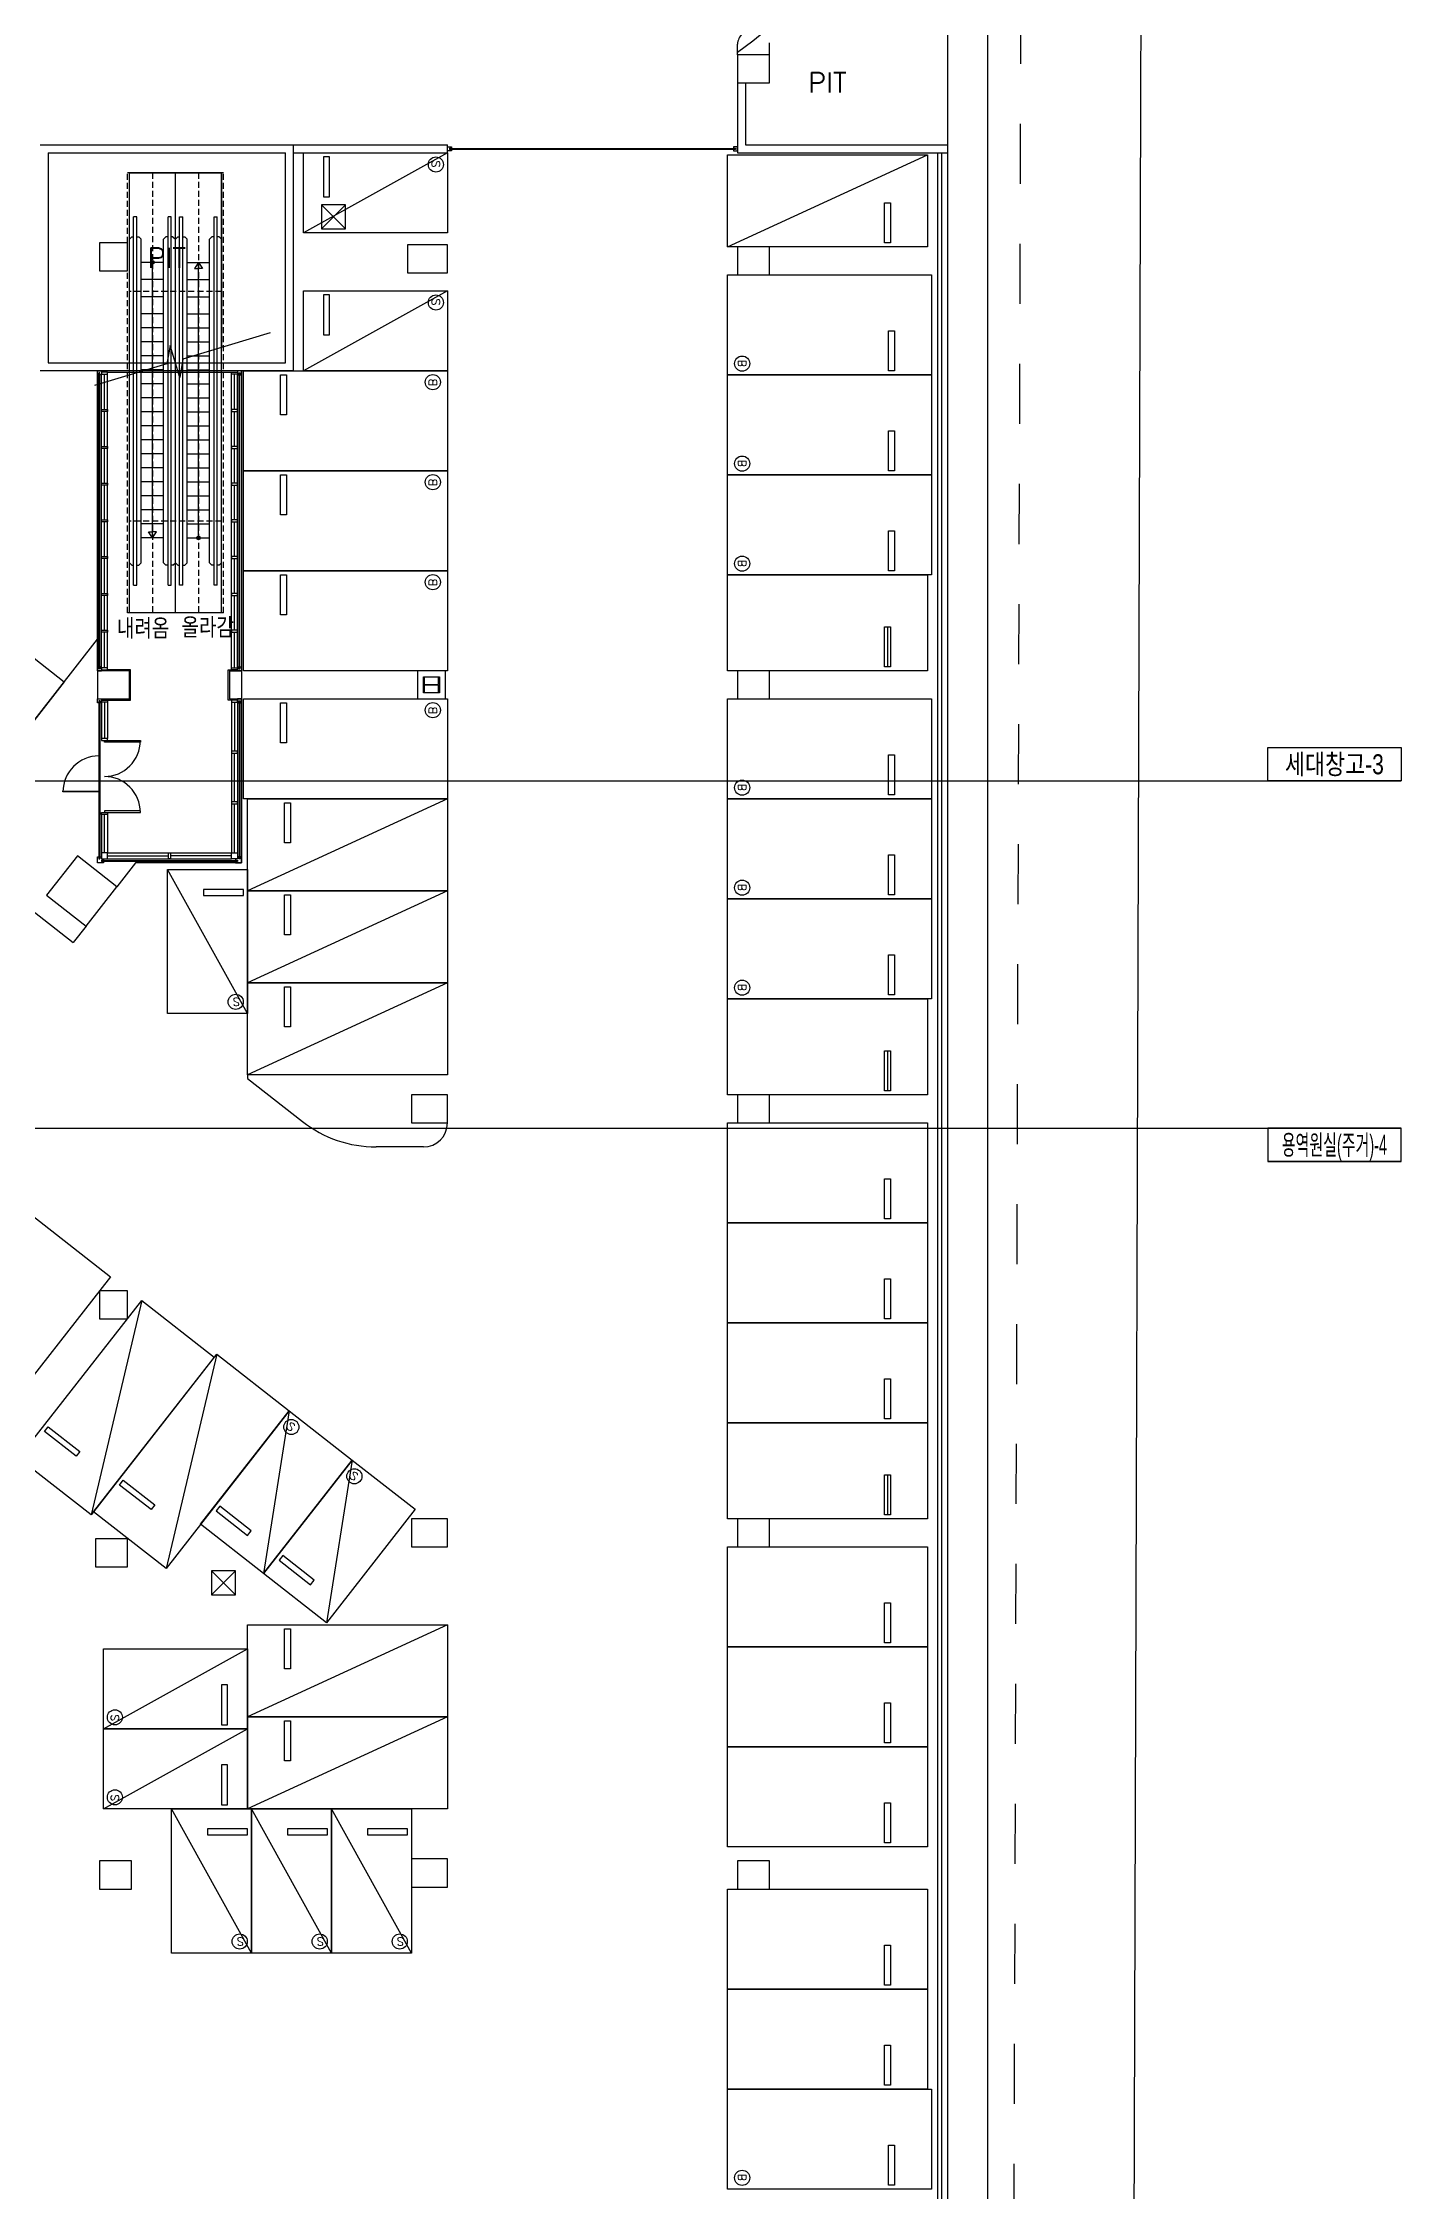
# Model space of a CAD drawing. Header units: millimetres. Extents: x -7614 to 421357, y 87385 to 341757.
# Drawn here: x 387410 to 421357, y 122477 to 176174 of the extents above; entities that cross this region are included whole.
import ezdxf
from ezdxf.enums import TextEntityAlignment as Align

# ---------------------------------------------------------------- set-up
doc = ezdxf.new("R2010")
doc.units = ezdxf.units.MM
doc.header["$LTSCALE"] = 600
doc.header["$MEASUREMENT"] = 0
doc.linetypes.add('HIDDEN', pattern=[2, 1, -1])
doc.linetypes.add('HIDDEN2', pattern=[0.188, 0.125, -0.063])
for name, color, linetype in [('e-plan', 9, 'CONTINUOUS'), ('e-room-box', 7, 'CONTINUOUS'), ('e-text', 6, 'CONTINUOUS')]:
    doc.layers.add(name, color=color, linetype=linetype)
doc.styles.add('kiahn', font='romans.shx', dxfattribs={"bigfont": 'cadhs.shx'})
doc.styles.add('돋움', font='Dotum.ttf')

msp = doc.modelspace()

# ---------------------------------------------------------------- linework, layer by layer
at = {"layer": 'e-plan', "linetype": 'HIDDEN', "ltscale": 2.5}
for p, q in [((411749, 142649), (412048, 238264)), ((411593, 91658), (411749, 142649))]:
    msp.add_line(p, q, dxfattribs=at)
at = {"layer": 'e-plan'}
for p, q in [((414749, 142639), (415048, 238255)), ((410020, 181477), (410020, 94727)), ((411020, 180477), (411020, 93727)), ((404770, 175944), (404770, 176143)), ((405570, 175877), (405570, 176174)), ((404770, 175877), (404770, 175944)), ((405570, 175877), (404770, 175877)), ((404770, 175877), (404770, 175177)), ((405570, 175177), (405570, 175877)), ((404770, 175177), (404770, 173427)), ((404770, 175177), (405570, 175177)), ((404970, 175177), (404970, 173627)), ((387340, 173627), (393670, 173627)), ((393670, 173627), (397520, 173627)), ((393670, 167977), (393670, 173627)), ((397520, 173427), (397520, 173627)), ((397520, 173542), (397520, 173577)), ((397520, 173577), (397620, 173577)), ((397520, 173512), (397520, 173542)), ((397520, 173477), (397520, 173512)), ((397620, 173477), (397520, 173477)), ((397620, 173542), (397570, 173542)), ((397570, 173542), (397570, 173512)), ((397570, 173537), (404720, 173537)), ((397570, 173517), (404720, 173517)), ((397570, 173512), (397620, 173512)), ((397620, 173577), (397620, 173542)), ((397620, 173512), (397620, 173477)), ((404770, 173577), (404670, 173577)), ((404670, 173577), (404670, 173542)), ((404670, 173542), (404720, 173542)), ((404720, 173512), (404670, 173512)), ((404670, 173512), (404670, 173477)), ((404670, 173477), (404770, 173477)), ((404720, 173542), (404720, 173512)), ((404770, 173542), (404770, 173577)), ((404770, 173512), (404770, 173542)), ((404770, 173477), (404770, 173512)), ((404970, 173627), (410020, 173627)), ((387540, 173427), (393470, 173427)), ((387540, 173427), (387540, 168177)), ((389570, 161927), (389570, 172927)), ((391870, 172927), (389570, 172927)), ((390720, 161927), (390720, 172927)), ((391870, 161927), (391870, 172927)), ((393470, 168177), (393470, 173427)), ((393670, 173427), (397520, 173427)), ((397520, 173427), (393920, 171427)), ((393920, 173427), (397520, 173427)), ((393920, 171427), (393920, 173427)), ((394570, 173327), (394420, 173327)), ((394420, 173327), (394420, 172327)), ((394570, 172327), (394570, 173327)), ((397520, 173427), (397520, 171427)), ((404520, 171077), (409520, 173377)), ((404520, 171077), (404520, 173377)), ((404520, 173377), (409520, 173377)), ((404770, 173427), (410020, 173427)), ((409520, 173377), (409520, 171077)), ((409770, 173427), (409770, 102627)), ((409870, 173427), (409870, 102627)), ((394420, 172327), (394570, 172327)), ((408445, 171177), (408445, 172177)), ((408445, 172177), (408595, 172177)), ((408595, 172177), (408595, 171177)), ((389630, 171327), (389570, 171267)), ((389630, 171327), (389673, 171327)), ((389673, 162622), (389673, 171827)), ((389753, 171827), (389673, 171827)), ((389753, 162622), (389753, 171827)), ((389753, 171327), (389808, 171327)), ((389808, 171327), (389868, 171267)), ((390483, 171327), (390423, 171267)), ((390538, 171327), (390483, 171327)), ((390538, 162622), (390538, 171827)), ((390618, 171827), (390538, 171827)), ((390618, 162622), (390618, 171827)), ((390660, 171327), (390618, 171327)), ((390660, 171327), (390720, 171267)), ((390780, 171327), (390720, 171267)), ((390780, 171327), (390823, 171327)), ((390823, 162622), (390823, 171827)), ((390823, 171827), (390903, 171827)), ((390903, 162622), (390903, 171827)), ((390903, 171327), (390958, 171327)), ((390958, 171327), (391018, 171267)), ((391633, 171327), (391573, 171267)), ((391688, 171327), (391633, 171327)), ((391688, 162622), (391688, 171827)), ((391688, 171827), (391768, 171827)), ((391768, 162622), (391768, 171827)), ((391810, 171327), (391768, 171327)), ((391810, 171327), (391870, 171267)), ((397520, 171427), (393920, 171427)), ((389520, 171177), (388820, 171177)), ((388820, 171177), (388820, 170477)), ((389520, 170477), (389520, 171177)), ((389868, 163182), (389868, 171267)), ((390423, 163182), (390423, 171267)), ((391018, 163182), (391018, 171267)), ((391573, 163182), (391573, 171267)), ((397520, 171127), (396520, 171127)), ((396520, 171127), (396520, 170427)), ((397520, 170427), (397520, 171127)), ((409520, 171077), (404520, 171077)), ((405570, 171077), (404770, 171077)), ((404770, 171077), (404770, 170377)), ((405570, 170377), (405570, 171077)), ((408595, 171177), (408445, 171177)), ((388820, 170477), (389520, 170477)), ((390423, 170690), (389868, 170690)), ((390423, 170260), (389868, 170260)), ((390145, 163801), (390145, 170690)), ((391018, 170690), (391573, 170690)), ((391018, 170260), (391573, 170260)), ((391295, 170690), (391196, 170539)), ((391196, 170539), (391295, 170539)), ((391295, 163802), (391295, 170690)), ((391295, 170690), (391395, 170539)), ((391395, 170539), (391295, 170539)), ((396520, 170427), (397520, 170427)), ((404520, 167877), (404520, 170377)), ((404520, 170377), (409620, 170377)), ((404770, 170377), (405570, 170377)), ((409620, 170377), (409620, 167877)), ((390423, 169831), (389868, 169831)), ((391018, 169831), (391573, 169831)), ((397520, 169977), (393920, 167977)), ((393920, 169977), (397520, 169977)), ((393920, 167977), (393920, 169977)), ((394570, 169877), (394420, 169877)), ((394420, 169877), (394420, 168877)), ((394570, 168877), (394570, 169877)), ((397520, 169977), (397520, 167977)), ((390423, 169401), (389868, 169401)), ((391018, 169401), (391573, 169401)), ((390423, 169051), (389868, 169051)), ((390423, 168701), (389868, 168701)), ((390588, 168615), (390507, 168152)), ((390829, 167810), (390588, 168615)), ((393085, 168924), (390910, 168273)), ((391018, 169051), (391573, 169051)), ((391018, 168701), (391573, 168701)), ((394420, 168877), (394570, 168877)), ((408545, 167977), (408545, 168977)), ((408545, 168977), (408695, 168977)), ((408695, 168977), (408695, 167977)), ((387540, 168177), (393470, 168177)), ((390507, 168152), (388697, 167610)), ((390423, 168351), (389868, 168351)), ((390910, 168273), (390829, 167810)), ((391018, 168351), (391573, 168351)), ((393670, 167977), (387340, 167977)), ((388770, 160477), (388770, 167977)), ((388770, 167877), (388770, 167977)), ((388770, 167977), (388870, 167977)), ((388805, 167877), (388770, 167877)), ((388835, 167927), (388805, 167927)), ((388805, 167927), (388805, 167877)), ((388810, 160527), (388810, 167927)), ((388830, 160527), (388830, 167927)), ((388835, 167877), (388835, 167927)), ((388870, 167877), (388835, 167877)), ((388870, 167977), (388870, 167877)), ((389020, 167947), (388870, 167947)), ((388870, 167947), (388870, 167897)), ((388870, 160557), (388870, 167897)), ((388870, 167897), (389020, 167897)), ((388945, 167008), (388945, 167897)), ((389020, 167947), (392120, 167947)), ((389020, 167897), (389020, 167947)), ((389020, 160557), (389020, 167897)), ((390423, 168001), (389868, 168001)), ((390423, 167651), (389868, 167651)), ((391018, 168001), (391573, 168001)), ((391018, 167651), (391573, 167651)), ((392120, 167897), (392120, 167947)), ((392120, 167947), (392270, 167947)), ((392120, 160557), (392120, 167897)), ((392270, 167897), (392120, 167897)), ((392195, 167008), (392195, 167897)), ((392370, 167977), (392270, 167977)), ((392270, 167977), (392270, 167877)), ((392270, 167947), (392270, 167897)), ((392270, 160557), (392270, 167897)), ((392270, 167877), (392305, 167877)), ((392305, 167877), (392305, 167927)), ((392305, 167927), (392335, 167927)), ((392310, 160527), (392310, 167927)), ((392330, 160527), (392330, 167927)), ((392335, 167927), (392335, 167877)), ((392335, 167877), (392370, 167877)), ((392370, 167977), (392370, 160477)), ((392370, 167877), (392370, 167977)), ((392420, 165477), (392420, 167977)), ((392420, 167977), (397520, 167977)), ((393345, 167877), (393495, 167877)), ((393345, 166877), (393345, 167877)), ((393495, 167877), (393495, 166877)), ((397520, 167977), (393920, 167977)), ((397520, 167977), (397520, 165477)), ((404520, 165377), (404520, 167877)), ((404520, 167877), (409620, 167877)), ((409620, 167877), (404520, 167877)), ((408695, 167977), (408545, 167977)), ((409620, 167877), (409620, 165377)), ((388870, 167008), (389020, 167008)), ((388870, 166958), (388870, 167008)), ((389020, 167008), (389020, 166958)), ((390423, 167301), (389868, 167301)), ((391018, 167301), (391573, 167301)), ((392270, 167008), (392120, 167008)), ((392120, 167008), (392120, 166958)), ((392270, 166958), (392270, 167008)), ((389020, 166958), (388870, 166958)), ((388945, 166089), (388945, 166958)), ((390423, 166951), (389868, 166951)), ((390423, 166601), (389868, 166601)), ((391018, 166951), (391573, 166951)), ((391018, 166601), (391573, 166601)), ((392120, 166958), (392270, 166958)), ((392195, 166089), (392195, 166958)), ((393495, 166877), (393345, 166877)), ((408545, 165477), (408545, 166477)), ((408545, 166477), (408695, 166477)), ((408695, 166477), (408695, 165477)), ((388870, 166089), (389020, 166089)), ((388870, 166039), (388870, 166089)), ((389020, 166039), (388870, 166039)), ((388945, 165171), (388945, 166039)), ((389020, 166089), (389020, 166039)), ((390423, 166251), (389868, 166251)), ((391018, 166251), (391573, 166251)), ((392270, 166089), (392120, 166089)), ((392120, 166089), (392120, 166039)), ((392120, 166039), (392270, 166039)), ((392195, 165171), (392195, 166039)), ((392270, 166039), (392270, 166089)), ((390423, 165901), (389868, 165901)), ((390423, 165551), (389868, 165551)), ((391018, 165901), (391573, 165901)), ((391018, 165551), (391573, 165551)), ((397520, 165477), (392420, 165477)), ((392420, 162977), (392420, 165477)), ((392420, 165477), (397520, 165477)), ((397520, 165477), (397520, 162977)), ((408695, 165477), (408545, 165477)), ((388870, 165171), (389020, 165171)), ((388870, 165121), (388870, 165171)), ((389020, 165121), (388870, 165121)), ((388945, 164252), (388945, 165121)), ((389020, 165171), (389020, 165121)), ((390423, 165201), (389868, 165201)), ((390423, 164851), (389868, 164851)), ((391018, 165201), (391573, 165201)), ((391018, 164851), (391573, 164851)), ((392270, 165171), (392120, 165171)), ((392120, 165171), (392120, 165121)), ((392120, 165121), (392270, 165121)), ((392195, 164252), (392195, 165121)), ((392270, 165121), (392270, 165171)), ((393345, 165377), (393495, 165377)), ((393345, 164377), (393345, 165377)), ((393495, 165377), (393495, 164377)), ((409620, 165377), (404520, 165377)), ((404520, 162877), (404520, 165377)), ((404520, 165377), (409620, 165377)), ((409620, 165377), (409620, 162877)), ((390423, 164501), (389868, 164501)), ((391018, 164501), (391573, 164501)), ((393495, 164377), (393345, 164377)), ((388870, 164252), (389020, 164252)), ((388870, 164202), (388870, 164252)), ((389020, 164202), (388870, 164202)), ((388945, 163333), (388945, 164202)), ((389020, 164252), (389020, 164202)), ((390423, 164151), (389868, 164151)), ((390423, 163801), (389868, 163801)), ((390145, 163801), (390046, 163952)), ((390046, 163952), (390145, 163952)), ((390145, 163801), (390245, 163952)), ((390245, 163952), (390145, 163952)), ((391018, 164151), (391573, 164151)), ((391018, 163801), (391573, 163801)), ((392270, 164252), (392120, 164252)), ((392120, 164252), (392120, 164202)), ((392120, 164202), (392270, 164202)), ((392195, 163333), (392195, 164202)), ((392270, 164202), (392270, 164252)), ((408545, 162977), (408545, 163977)), ((408545, 163977), (408695, 163977)), ((408695, 163977), (408695, 162977)), ((388870, 163333), (389020, 163333)), ((388870, 163283), (388870, 163333)), ((389020, 163283), (388870, 163283)), ((388945, 162414), (388945, 163283)), ((389020, 163333), (389020, 163283)), ((392270, 163333), (392120, 163333)), ((392120, 163333), (392120, 163283)), ((392120, 163283), (392270, 163283)), ((392195, 162414), (392195, 163283)), ((392270, 163283), (392270, 163333)), ((389630, 163122), (389570, 163182)), ((389630, 163122), (389673, 163122)), ((389753, 163122), (389808, 163122)), ((389808, 163122), (389868, 163182)), ((390483, 163122), (390423, 163182)), ((390538, 163122), (390483, 163122)), ((390660, 163122), (390618, 163122)), ((390660, 163122), (390720, 163182)), ((390780, 163122), (390720, 163182)), ((390780, 163122), (390823, 163122)), ((390903, 163122), (390958, 163122)), ((390958, 163122), (391018, 163182)), ((391633, 163122), (391573, 163182)), ((391688, 163122), (391633, 163122)), ((391810, 163122), (391768, 163122)), ((391810, 163122), (391870, 163182)), ((397520, 162977), (392420, 162977)), ((392420, 160477), (392420, 162977)), ((392420, 162977), (397520, 162977)), ((393345, 162877), (393495, 162877)), ((393345, 161877), (393345, 162877)), ((393495, 162877), (393495, 161877)), ((397520, 162977), (397520, 160477)), ((409620, 162877), (404520, 162877)), ((404520, 160477), (404520, 162877)), ((404520, 162877), (409520, 162877)), ((408695, 162977), (408545, 162977)), ((409520, 162877), (409520, 160477)), ((385343, 162239), (387943, 160207)), ((388870, 162414), (389020, 162414)), ((388870, 162364), (388870, 162414)), ((389020, 162364), (388870, 162364)), ((388945, 161496), (388945, 162364)), ((389020, 162414), (389020, 162364)), ((389673, 162622), (389753, 162622)), ((390538, 162622), (390618, 162622)), ((390903, 162622), (390823, 162622)), ((391768, 162622), (391688, 162622)), ((392270, 162414), (392120, 162414)), ((392120, 162414), (392120, 162364)), ((392120, 162364), (392270, 162364)), ((392195, 161496), (392195, 162364)), ((392270, 162364), (392270, 162414)), ((391870, 161927), (389570, 161927)), ((393495, 161877), (393345, 161877)), ((384865, 156267), (388770, 161266)), ((388870, 161496), (389020, 161496)), ((388870, 161446), (388870, 161496)), ((389020, 161446), (388870, 161446)), ((388945, 160557), (388945, 161446)), ((389020, 161496), (389020, 161446)), ((392270, 161496), (392120, 161496)), ((392120, 161496), (392120, 161446)), ((392120, 161446), (392270, 161446)), ((392195, 160557), (392195, 161446)), ((392270, 161446), (392270, 161496)), ((408445, 160577), (408445, 161577)), ((408445, 161577), (408595, 161577)), ((408520, 161577), (408520, 160577)), ((408595, 161577), (408595, 160577)), ((388805, 160577), (388770, 160577)), ((388770, 160577), (388770, 160477)), ((388805, 160527), (388805, 160577)), ((388835, 160577), (388835, 160527)), ((388870, 160577), (388835, 160577)), ((388870, 160477), (388870, 160577)), ((389020, 160557), (388870, 160557)), ((388870, 160557), (388870, 160507)), ((389020, 160507), (389020, 160557)), ((392120, 160507), (392120, 160557)), ((392120, 160557), (392270, 160557)), ((392270, 160477), (392270, 160577)), ((392270, 160577), (392305, 160577)), ((392270, 160557), (392270, 160507)), ((392305, 160577), (392305, 160527)), ((392335, 160527), (392335, 160577)), ((392335, 160577), (392370, 160577)), ((392370, 160577), (392370, 160477)), ((408595, 160577), (408445, 160577)), ((387943, 160207), (384865, 156267)), ((389570, 160477), (388770, 160477)), ((388770, 160477), (388770, 159777)), ((388770, 160477), (388870, 160477)), ((388835, 160527), (388805, 160527)), ((388870, 160507), (389020, 160507)), ((389600, 160507), (389020, 160507)), ((389570, 159777), (389570, 160477)), ((389600, 159747), (389600, 160507)), ((392040, 159747), (392040, 160507)), ((392040, 160507), (392120, 160507)), ((392070, 160477), (392370, 160477)), ((392070, 160477), (392070, 159777)), ((392270, 160507), (392120, 160507)), ((392370, 160477), (392270, 160477)), ((392305, 160527), (392335, 160527)), ((392370, 160477), (392370, 159777)), ((397520, 160477), (392420, 160477)), ((396770, 160477), (396770, 159777)), ((397470, 160477), (396770, 160477)), ((396920, 160127), (396920, 160327)), ((396920, 160327), (396941, 160327)), ((396920, 159927), (396920, 160327)), ((396920, 160327), (397320, 160327)), ((396920, 159927), (396920, 160127)), ((396941, 160327), (396941, 160143)), ((396941, 160111), (396941, 159927)), ((396951, 160133), (397289, 160133)), ((397289, 160121), (396951, 160121)), ((397299, 160143), (397299, 160327)), ((397299, 160327), (397320, 160327)), ((397299, 159927), (397299, 160111)), ((397320, 160327), (397320, 159927)), ((397320, 160327), (397320, 159927)), ((397470, 159777), (397470, 160477)), ((409520, 160477), (404520, 160477)), ((405570, 160477), (404770, 160477)), ((404770, 160477), (404770, 159777)), ((405570, 159777), (405570, 160477)), ((388770, 159777), (389570, 159777)), ((388770, 159677), (388770, 159777)), ((388770, 159777), (388870, 159777)), ((388805, 159677), (388770, 159677)), ((388835, 159727), (388805, 159727)), ((388805, 159727), (388805, 159677)), ((388810, 159727), (388810, 155777)), ((388830, 159727), (388830, 155777)), ((388835, 159677), (388835, 159727)), ((388870, 159677), (388835, 159677)), ((388870, 159777), (388870, 159677)), ((388870, 159747), (389020, 159747)), ((388870, 159697), (388870, 159747)), ((388870, 159697), (388870, 158787)), ((389020, 159697), (388870, 159697)), ((388945, 159697), (388945, 158787)), ((389020, 159747), (389600, 159747)), ((389020, 159747), (389020, 159697)), ((389020, 159697), (389020, 158787)), ((392120, 159747), (392040, 159747)), ((392070, 159777), (392370, 159777)), ((392270, 159747), (392120, 159747)), ((392120, 159747), (392120, 159697)), ((392120, 159697), (392120, 155927)), ((392120, 159697), (392270, 159697)), ((392195, 159697), (392195, 158473)), ((392370, 159777), (392270, 159777)), ((392270, 159777), (392270, 159677)), ((392270, 159697), (392270, 159747)), ((392270, 159697), (392270, 155927)), ((392270, 159677), (392305, 159677)), ((392305, 159677), (392305, 159727)), ((392305, 159727), (392335, 159727)), ((392310, 159727), (392310, 155777)), ((392330, 159727), (392330, 155777)), ((392335, 159727), (392335, 159677)), ((392335, 159677), (392370, 159677)), ((392370, 159777), (392370, 155677)), ((392370, 159677), (392370, 159777)), ((392420, 157277), (392420, 159777)), ((392420, 159777), (397520, 159777)), ((393345, 159677), (393495, 159677)), ((393345, 158677), (393345, 159677)), ((393495, 159677), (393495, 158677)), ((396770, 159777), (397470, 159777)), ((396941, 159927), (396920, 159927)), ((397320, 159927), (396920, 159927)), ((397320, 159927), (397299, 159927)), ((397520, 159777), (397520, 157277)), ((404520, 157277), (404520, 159777)), ((404520, 159777), (409620, 159777)), ((404770, 159777), (405570, 159777)), ((409620, 159777), (409620, 157277)), ((389020, 158787), (388870, 158787)), ((388870, 158787), (388870, 158737)), ((388870, 158737), (389020, 158737)), ((388945, 158737), (389845, 158737)), ((388945, 158697), (388945, 158737)), ((389845, 158697), (388945, 158697)), ((389020, 158737), (389020, 158787)), ((389845, 158737), (389845, 158697)), ((392270, 158473), (392120, 158473)), ((392120, 158473), (392120, 158423)), ((392120, 158423), (392270, 158423)), ((392195, 157200), (392195, 158423)), ((392270, 158423), (392270, 158473)), ((393495, 158677), (393345, 158677)), ((408545, 157377), (408545, 158377)), ((408545, 158377), (408695, 158377)), ((408695, 158377), (408695, 157377)), ((387910, 157452), (387910, 157472)), ((387910, 157472), (388810, 157472)), ((388810, 157452), (387910, 157452)), ((388810, 157472), (388810, 157452)), ((408695, 157377), (408545, 157377)), ((388870, 156937), (389020, 156937)), ((388870, 156887), (388870, 156937)), ((388870, 156887), (388870, 155927)), ((389020, 156887), (388870, 156887)), ((389845, 156977), (388945, 156977)), ((388945, 156977), (388945, 156937)), ((388945, 156937), (389845, 156937)), ((388945, 155927), (388945, 156887)), ((389020, 156937), (389020, 156887)), ((389020, 156887), (389020, 155927)), ((389845, 156937), (389845, 156977)), ((392270, 157200), (392120, 157200)), ((392120, 157200), (392120, 157150)), ((392120, 157150), (392270, 157150)), ((392195, 155927), (392195, 157150)), ((392270, 157150), (392270, 157200)), ((397520, 157277), (392420, 157277)), ((397520, 157277), (392520, 154977)), ((392520, 154977), (392520, 157277)), ((392520, 157277), (397520, 157277)), ((393445, 157177), (393595, 157177)), ((393445, 156177), (393445, 157177)), ((393595, 157177), (393595, 156177)), ((397520, 157277), (397520, 154977)), ((404520, 154777), (404520, 157277)), ((404520, 157277), (409620, 157277)), ((409620, 157277), (404520, 157277)), ((409620, 157277), (409620, 154777)), ((384865, 156267), (388167, 153687)), ((388770, 155677), (388770, 155827)), ((388770, 155827), (388805, 155827)), ((388805, 155827), (388805, 155777)), ((388805, 155777), (388835, 155777)), ((388835, 155777), (388835, 155827)), ((388835, 155827), (388870, 155827)), ((389020, 155927), (388870, 155927)), ((388870, 155927), (388870, 155777)), ((388870, 155827), (388870, 155777)), ((388870, 155777), (389020, 155777)), ((388870, 155777), (388920, 155777)), ((388920, 155742), (388870, 155742)), ((388870, 155742), (388870, 155712)), ((388870, 155737), (392270, 155737)), ((388920, 155777), (388920, 155742)), ((389020, 155927), (392120, 155927)), ((389020, 155777), (389020, 155927)), ((389020, 155852), (390545, 155852)), ((389020, 155777), (392120, 155777)), ((390545, 155777), (390545, 155927)), ((390545, 155927), (390595, 155927)), ((390595, 155777), (390545, 155777)), ((390595, 155927), (390595, 155777)), ((392120, 155852), (390595, 155852)), ((392120, 155777), (392120, 155927)), ((392120, 155927), (392270, 155927)), ((392270, 155777), (392120, 155777)), ((392270, 155777), (392220, 155777)), ((392220, 155777), (392220, 155742)), ((392220, 155742), (392270, 155742)), ((392270, 155927), (392270, 155777)), ((392305, 155827), (392270, 155827)), ((392270, 155827), (392270, 155777)), ((392270, 155742), (392270, 155712)), ((392305, 155777), (392305, 155827)), ((392335, 155777), (392305, 155777)), ((392370, 155827), (392335, 155827)), ((392335, 155827), (392335, 155777)), ((392370, 155677), (392370, 155827)), ((393595, 156177), (393445, 156177)), ((408545, 154877), (408545, 155877)), ((408545, 155877), (408695, 155877)), ((408695, 155877), (408695, 154877)), ((388920, 155677), (388770, 155677)), ((388870, 155717), (392270, 155717)), ((388870, 155712), (388920, 155712)), ((388920, 155712), (388920, 155677)), ((389721, 155677), (389256, 155082)), ((392370, 155677), (389721, 155677)), ((392520, 151916), (390520, 155516)), ((390520, 151916), (390520, 155516)), ((390520, 155516), (392520, 155516)), ((392270, 155712), (392220, 155712)), ((392220, 155712), (392220, 155677)), ((392220, 155677), (392370, 155677)), ((392520, 155516), (392520, 151916)), ((391420, 155016), (391420, 154866)), ((392420, 155016), (391420, 155016)), ((391420, 154866), (392420, 154866)), ((392420, 154866), (392420, 155016)), ((397520, 154977), (392520, 152677)), ((397520, 154977), (392520, 154977)), ((392520, 152677), (392520, 154977)), ((392520, 154977), (397520, 154977)), ((393445, 154877), (393595, 154877)), ((393445, 153877), (393445, 154877)), ((393595, 154877), (393595, 153877)), ((397520, 154977), (397520, 152677)), ((409620, 154777), (404520, 154777)), ((404520, 152277), (404520, 154777)), ((404520, 154777), (409620, 154777)), ((408695, 154877), (408545, 154877)), ((409620, 154777), (409620, 152277)), ((388487, 154097), (388167, 153687)), ((393595, 153877), (393445, 153877)), ((408545, 152377), (408545, 153377)), ((408545, 153377), (408695, 153377)), ((408695, 153377), (408695, 152377)), ((397520, 152677), (392520, 150377)), ((397520, 152677), (392520, 152677)), ((392520, 150377), (392520, 152677)), ((392520, 152677), (397520, 152677)), ((393445, 152577), (393595, 152577)), ((393445, 151577), (393445, 152577)), ((393595, 152577), (393595, 151577)), ((397520, 152677), (397520, 150377)), ((409620, 152277), (404520, 152277)), ((404520, 149877), (404520, 152277)), ((404520, 152277), (409520, 152277)), ((408695, 152377), (408545, 152377)), ((409520, 152277), (409520, 149877)), ((392520, 151916), (390520, 151916)), ((393595, 151577), (393445, 151577)), ((408445, 149977), (408445, 150977)), ((408445, 150977), (408595, 150977)), ((408520, 150977), (408520, 149977)), ((408595, 150977), (408595, 149977)), ((392520, 150377), (392520, 150286)), ((397520, 150377), (392520, 150377)), ((392520, 150286), (393894, 149213)), ((397520, 149877), (396620, 149877)), ((396620, 149877), (396620, 149177)), ((397520, 149177), (397520, 149877)), ((409520, 149877), (404520, 149877)), ((405570, 149877), (404770, 149877)), ((404770, 149877), (404770, 149177)), ((405570, 149177), (405570, 149877)), ((408595, 149977), (408445, 149977)), ((396620, 149177), (397520, 149177)), ((404520, 146677), (404520, 149177)), ((404520, 149177), (409520, 149177)), ((404770, 149177), (405570, 149177)), ((409520, 149177), (409520, 146677)), ((396920, 148577), (395741, 148577)), ((408445, 146777), (408445, 147777)), ((408445, 147777), (408595, 147777)), ((408595, 147777), (408595, 146777)), ((387128, 146872), (389098, 145332)), ((404520, 144177), (404520, 146677)), ((404520, 146677), (409520, 146677)), ((409520, 146677), (404520, 146677)), ((408595, 146777), (408445, 146777)), ((409520, 146677), (409520, 144177)), ((389098, 145332), (385959, 141314)), ((408445, 144277), (408445, 145277)), ((408445, 145277), (408595, 145277)), ((408595, 145277), (408595, 144277)), ((386800, 140795), (389879, 144735)), ((389879, 144735), (388613, 139379)), ((388820, 144977), (388820, 144277)), ((389520, 144977), (388820, 144977)), ((389520, 144277), (389520, 144977)), ((389879, 144735), (391691, 143319)), ((388820, 144277), (389520, 144277)), ((404520, 141677), (404520, 144177)), ((404520, 144177), (409520, 144177)), ((409520, 144177), (404520, 144177)), ((408595, 144277), (408445, 144277)), ((409520, 144177), (409520, 141677)), ((388674, 139458), (391753, 143398)), ((391753, 143398), (390487, 138042)), ((391753, 143398), (393565, 141982)), ((391691, 143319), (388613, 139379)), ((408445, 141777), (408445, 142777)), ((408445, 142777), (408595, 142777)), ((408595, 142777), (408595, 141777)), ((414593, 91642), (414749, 142639)), ((393565, 141982), (390487, 138042)), ((391349, 139145), (393565, 141982)), ((393565, 141982), (392925, 137914)), ((393565, 141982), (395141, 140751)), ((408595, 141777), (408445, 141777)), ((387449, 141463), (387541, 141581)), ((388237, 140847), (387449, 141463)), ((387541, 141581), (388329, 140965)), ((409520, 141677), (404520, 141677)), ((404520, 139277), (404520, 141677)), ((404520, 141677), (409520, 141677)), ((409520, 141677), (409520, 139277)), ((388613, 139379), (386800, 140795)), ((388329, 140965), (388237, 140847)), ((392925, 137914), (395141, 140751)), ((395141, 140751), (392925, 137914)), ((395141, 140751), (394501, 136683)), ((395141, 140751), (396717, 139520)), ((389323, 140125), (389415, 140244)), ((389415, 140244), (390203, 139628)), ((408445, 139377), (408445, 140377)), ((408445, 140377), (408595, 140377)), ((408520, 140377), (408520, 139377)), ((408595, 140377), (408595, 139377)), ((390111, 139510), (389323, 140125)), ((390203, 139628), (390111, 139510)), ((390487, 138042), (388674, 139458)), ((392925, 137914), (391349, 139145)), ((391828, 139596), (391735, 139478)), ((391735, 139478), (392523, 138862)), ((392616, 138980), (391828, 139596)), ((396717, 139520), (394501, 136683)), ((397520, 139277), (396620, 139277)), ((396620, 139277), (396620, 138577)), ((397520, 138577), (397520, 139277)), ((409520, 139277), (404520, 139277)), ((405570, 139277), (404770, 139277)), ((404770, 139277), (404770, 138577)), ((405570, 138577), (405570, 139277)), ((408595, 139377), (408445, 139377)), ((389520, 138777), (388720, 138777)), ((388720, 138777), (388720, 138077)), ((389520, 138077), (389520, 138777)), ((392523, 138862), (392616, 138980)), ((396620, 138577), (397520, 138577)), ((404520, 136077), (404520, 138577)), ((404520, 138577), (409520, 138577)), ((404770, 138577), (405570, 138577)), ((409520, 138577), (409520, 136077)), ((388720, 138077), (389520, 138077)), ((393404, 138365), (393311, 138246)), ((393311, 138246), (394099, 137631)), ((394192, 137749), (393404, 138365)), ((394501, 136683), (392925, 137914)), ((394099, 137631), (394192, 137749)), ((408445, 136177), (408445, 137177)), ((408445, 137177), (408595, 137177)), ((408595, 137177), (408595, 136177)), ((397520, 136627), (392520, 134327)), ((392520, 134327), (392520, 136627)), ((392520, 136627), (397520, 136627)), ((393445, 136527), (393595, 136527)), ((393445, 135527), (393445, 136527)), ((393595, 136527), (393595, 135527)), ((397520, 136627), (397520, 134327)), ((388920, 134027), (392520, 136027)), ((388920, 134027), (388920, 136027)), ((388920, 136027), (392520, 136027)), ((392520, 136027), (392520, 134027)), ((404520, 133577), (404520, 136077)), ((404520, 136077), (409520, 136077)), ((409520, 136077), (404520, 136077)), ((408595, 136177), (408445, 136177)), ((409520, 136077), (409520, 133577)), ((393595, 135527), (393445, 135527)), ((392020, 135127), (391870, 135127)), ((391870, 135127), (391870, 134127)), ((392020, 134127), (392020, 135127)), ((397520, 134327), (392520, 132027)), ((397520, 134327), (392520, 134327)), ((392520, 132027), (392520, 134327)), ((392520, 134327), (397520, 134327)), ((397520, 134327), (397520, 132027)), ((408445, 133677), (408445, 134677)), ((408445, 134677), (408595, 134677)), ((408595, 134677), (408595, 133677)), ((388920, 132027), (392520, 134027)), ((388920, 132027), (388920, 134027)), ((388920, 134027), (392520, 134027)), ((392520, 134027), (388920, 134027)), ((391870, 134127), (392020, 134127)), ((392520, 134027), (392520, 132027)), ((393445, 134227), (393595, 134227)), ((393445, 133227), (393445, 134227)), ((393595, 134227), (393595, 133227)), ((393595, 133227), (393445, 133227)), ((404520, 131077), (404520, 133577)), ((404520, 133577), (409520, 133577)), ((409520, 133577), (404520, 133577)), ((408595, 133677), (408445, 133677)), ((409520, 133577), (409520, 131077)), ((392020, 133127), (391870, 133127)), ((391870, 133127), (391870, 132127)), ((392020, 132127), (392020, 133127)), ((391870, 132127), (392020, 132127)), ((408445, 131177), (408445, 132177)), ((408445, 132177), (408595, 132177)), ((408595, 132177), (408595, 131177)), ((392520, 132027), (388920, 132027)), ((392620, 128427), (390620, 132027)), ((390620, 128427), (390620, 132027)), ((390620, 132027), (392620, 132027)), ((397520, 132027), (392520, 132027)), ((394620, 128427), (392620, 132027)), ((392620, 128427), (392620, 132027)), ((392620, 132027), (394620, 132027)), ((392620, 132027), (392620, 128427)), ((396620, 128427), (394620, 132027)), ((394620, 128427), (394620, 132027)), ((394620, 132027), (396620, 132027)), ((394620, 132027), (394620, 128427)), ((396620, 132027), (396620, 128427)), ((391520, 131527), (391520, 131377)), ((392520, 131527), (391520, 131527)), ((391520, 131377), (392520, 131377)), ((392520, 131377), (392520, 131527)), ((393520, 131527), (393520, 131377)), ((394520, 131527), (393520, 131527)), ((393520, 131377), (394520, 131377)), ((394520, 131377), (394520, 131527)), ((395520, 131527), (395520, 131377)), ((396520, 131527), (395520, 131527)), ((395520, 131377), (396520, 131377)), ((396520, 131377), (396520, 131527)), ((409520, 131077), (404520, 131077)), ((408595, 131177), (408445, 131177)), ((389620, 130727), (388820, 130727)), ((388820, 130727), (388820, 130027)), ((389620, 130027), (389620, 130727)), ((397520, 130777), (396620, 130777)), ((396620, 130777), (396620, 130077)), ((397520, 130077), (397520, 130777)), ((405570, 130727), (404770, 130727)), ((404770, 130727), (404770, 130027)), ((405570, 130027), (405570, 130727)), ((388820, 130027), (389620, 130027)), ((396620, 130077), (397520, 130077)), ((404520, 127527), (404520, 130027)), ((404520, 130027), (409520, 130027)), ((404770, 130027), (405570, 130027)), ((409520, 130027), (409520, 127527)), ((392620, 128427), (390620, 128427)), ((394620, 128427), (392620, 128427)), ((396620, 128427), (394620, 128427)), ((408445, 127627), (408445, 128627)), ((408445, 128627), (408595, 128627)), ((408595, 128627), (408595, 127627)), ((404520, 125027), (404520, 127527)), ((404520, 127527), (409520, 127527)), ((409520, 127527), (404520, 127527)), ((408595, 127627), (408445, 127627)), ((409520, 127527), (409520, 125027)), ((408445, 125127), (408445, 126127)), ((408445, 126127), (408595, 126127)), ((408595, 126127), (408595, 125127)), ((408595, 125127), (408445, 125127)), ((409520, 125027), (404520, 125027)), ((404520, 122527), (404520, 125027)), ((404520, 125027), (409620, 125027)), ((409620, 125027), (409620, 122527)), ((408545, 122627), (408545, 123627)), ((408545, 123627), (408695, 123627)), ((408695, 123627), (408695, 122627)), ((409620, 122527), (404520, 122527)), ((408695, 122627), (408545, 122627))]:
    msp.add_line(p, q, dxfattribs=at)
at = {"layer": 'e-plan', "linetype": 'HIDDEN2', "ltscale": 2}
for p, q in [((389520, 161927), (389520, 172927)), ((389570, 172927), (389520, 172927)), ((390145, 172927), (390145, 161927)), ((391295, 172927), (391295, 161927)), ((391920, 172927), (391870, 172927)), ((391920, 161927), (391920, 172927)), ((391870, 169962), (389570, 169962)), ((391870, 164222), (389570, 164222)), ((389570, 161927), (389520, 161927)), ((391920, 161927), (391870, 161927))]:
    msp.add_line(p, q, dxfattribs=at)
at = {"layer": 'e-plan', "ltscale": 0.5}
for p, q in [((389570, 167872), (389570, 172927)), ((389570, 172927), (391870, 172927)), ((391870, 172927), (391870, 168560)), ((394371, 171527), (394971, 172127)), ((394971, 171527), (394371, 172127)), ((394971, 172127), (394371, 172127)), ((394371, 172127), (394371, 171527)), ((394971, 171527), (394971, 172127)), ((394371, 171527), (394971, 171527)), ((388271, 155852), (387502, 154867)), ((389256, 155082), (388271, 155852)), ((387502, 154867), (388487, 154097)), ((388487, 154097), (389256, 155082)), ((391620, 137377), (392220, 137977)), ((392220, 137377), (391620, 137977)), ((392220, 137977), (391620, 137977)), ((391620, 137977), (391620, 137377)), ((392220, 137377), (392220, 137977)), ((391620, 137377), (392220, 137377))]:
    msp.add_line(p, q, dxfattribs=at)
at = {"layer": 'e-plan', "lineweight": -3}
for centre in [(397232, 173135), (397232, 169685), (392228, 152203), (393618, 141576), (395194, 140344), (389208, 134319), (389208, 132319), (392328, 128715), (394328, 128715), (396328, 128715)]:
    msp.add_circle(centre, 189, dxfattribs=at)
at = {"layer": 'e-plan'}
for centre, radius in [((390145, 170690), 45), ((390145, 170690), 30), ((390145, 170690), 15), ((404886, 168158), 189), ((397155, 167695), 189), ((404886, 165658), 189), ((397155, 165195), 189), ((391295, 163802), 45), ((391295, 163802), 30), ((391295, 163802), 15), ((404886, 163158), 189), ((397155, 162695), 189), ((397155, 159495), 189), ((404886, 157558), 189), ((404886, 155058), 189), ((404886, 152558), 189), ((404886, 122808), 189)]:
    msp.add_circle(centre, radius, dxfattribs=at)
for centre, radius, start, end in [((396620, 187327), 14000, 305.6014, 336.6449), ((405167, 176119), 397, 133.8506, 176.5541), ((396951, 160143), 10, 180, 270), ((396951, 160111), 10, 90, 180), ((397289, 160143), 10, 270, 0), ((397289, 160111), 10, 0, 90), ((388945, 158737), 900, 270, 0), ((388810, 157452), 900, 90, 180), ((388945, 156937), 900, 0, 90), ((395741, 151577), 3000, 232, 270), ((396920, 149177), 600, 270, 0)]:
    msp.add_arc(centre, radius, start, end, dxfattribs=at)
msp.add_point((397120, 160127), dxfattribs=at)
at = {"layer": 'e-room-box'}
for p, q in [((418023, 158560), (421357, 158560)), ((418023, 157727), (418023, 158560)), ((421357, 158560), (421357, 157727)), ((358981, 157727), (418023, 157727)), ((418023, 157727), (421357, 157727)), ((421357, 157727), (418023, 157727)), ((366047, 149048), (421357, 149048)), ((421357, 149048), (418023, 149048)), ((418023, 149048), (418023, 148214)), ((421357, 148214), (421357, 149048)), ((421357, 148214), (418023, 148214)), ((418023, 148214), (421357, 148214))]:
    msp.add_line(p, q, dxfattribs=at)

# ---------------------------------------------------------------- texts
at = {"layer": 'e-plan', "style": 'kiahn'}
msp.add_text('PIT', height=500, dxfattribs=at).set_placement((406532, 174934))
at = {"layer": 'e-plan', "lineweight": -3, "style": 'kiahn'}
for rotation, p in [(270, (397131, 173234)), (270, (397131, 169784)), (180, (392328, 152305)), (322, (393477, 141557)), (322, (395053, 140325)), (90, (389310, 134220)), (90, (389310, 132220)), (180, (392428, 128816)), (180, (394428, 128816)), (180, (396428, 128816))]:
    msp.add_text('S', height=200, rotation=rotation, dxfattribs=at).set_placement(p)
at = {"layer": 'e-plan', "style": 'kiahn'}
msp.add_text('PIT', height=500, dxfattribs=at).set_placement((390505, 170802), align=Align.MIDDLE)
at = {"layer": 'e-plan', "style": 'kiahn', "text_generation_flag": 4}
for rotation, p in [(270, (404987, 168257)), (90, (397054, 167596)), (270, (404987, 165757)), (90, (397054, 165096)), (90, (397054, 162596)), (270, (404987, 163257)), (90, (397054, 159396)), (270, (404987, 157657)), (270, (404987, 155157)), (270, (404987, 152657)), (270, (404987, 122907))]:
    msp.add_text('B', height=200, rotation=rotation, dxfattribs=at).set_placement(p)
at = {"layer": 'e-plan', "style": 'kiahn'}
for s, p in [('내려옴', (390568, 161282)), ('올라감', (392183, 161305))]:
    msp.add_text(s, height=500, dxfattribs=at).set_placement(p, align=Align.RIGHT)
at = {"layer": 'e-text', "style": '돋움'}
for s, width, p in [('세대창고-3', 0.8, (419690, 158143)), ('용역원실(주거)-4', 0.55, (419690, 148631))]:
    msp.add_text(s, height=500, dxfattribs=dict(at, width=width)).set_placement(p, align=Align.MIDDLE_CENTER)

doc.saveas('drawing.dxf')
